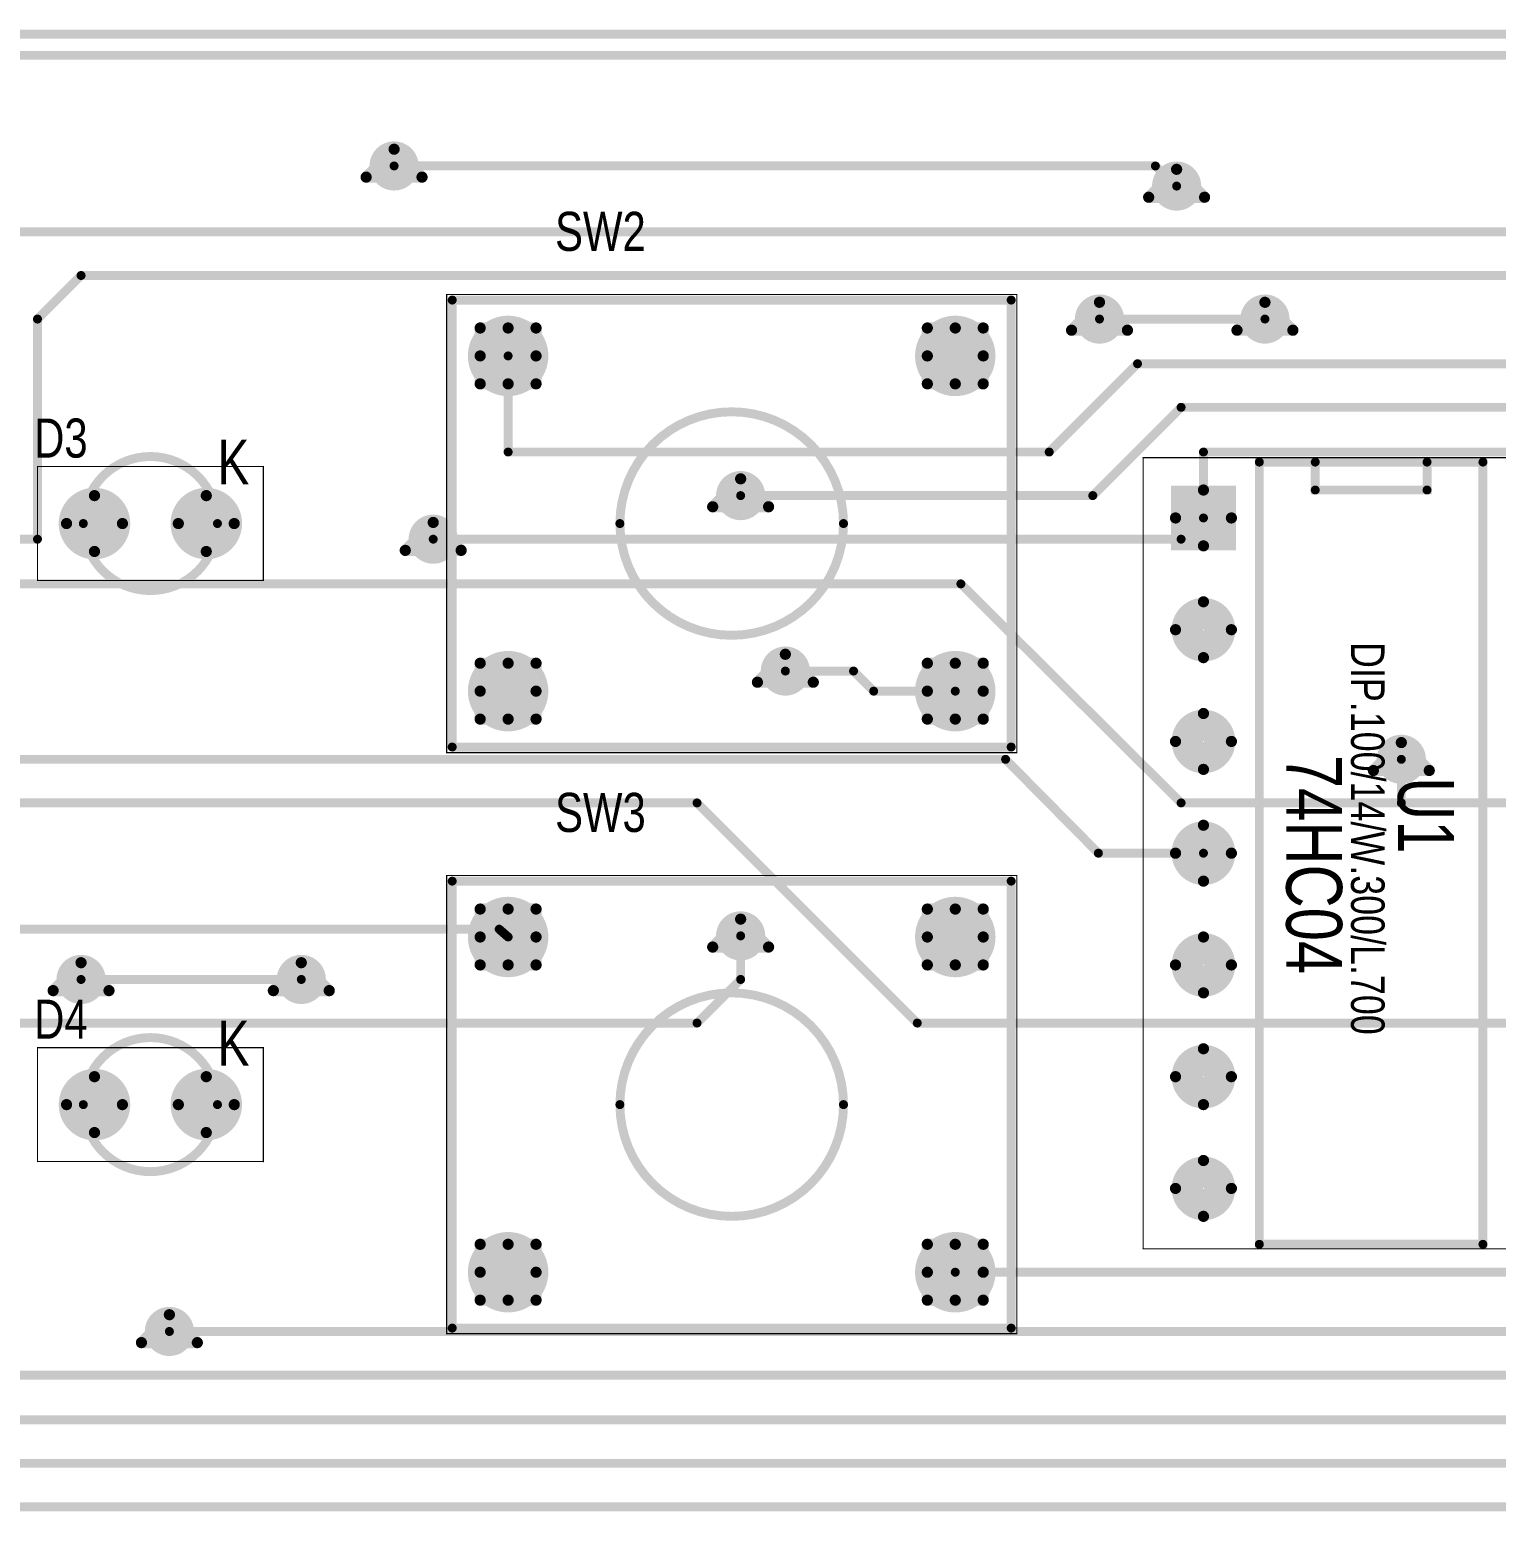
# Model space of a CAD drawing. Extents: x 0 to 12.4, y -1.9 to 1.4.
# Drawn here: x 5.544 to 6.856, y 0.016 to 1.342 of the extents above; entities that cross this region are included whole.
import ezdxf

# ---------------------------------------------------------------- set-up
doc = ezdxf.new("R2010")
doc.units = 0

msp = doc.modelspace()

# ---------------------------------------------------------------- linework, layer by layer
for points, const_width in [([(0, 0.02), (12.361, 0.02), (12.361, 1.338), (0, 1.338), (0, 0.02)], 0.008), ([(5.917, 0.695), (5.917, 1.105), (6.427, 1.105), (6.427, 0.695), (5.917, 0.695)], 0.001), ([(6.54, 0.959), (6.54, 0.251), (6.948, 0.251), (6.948, 0.959), (6.54, 0.959)], 0.001), ([(5.551, 0.849), (5.551, 0.951), (5.753, 0.951), (5.753, 0.849), (5.551, 0.849)], 0.001), ([(5.917, 0.175), (5.917, 0.585), (6.427, 0.585), (6.427, 0.175), (5.917, 0.175)], 0.001), ([(5.551, 0.329), (5.551, 0.431), (5.753, 0.431), (5.753, 0.329), (5.551, 0.329)], 0.001)]:
    msp.add_lwpolyline(points, close=True, dxfattribs=dict(const_width=const_width))
at = {"const_width": 0.0005}
for points in [[(5.9167, 1.105, 1), (5.9173, 1.105, 1)], [(6.4267, 1.105, 1), (6.4272, 1.105, 1)], [(6.5397, 0.959, 1), (6.5403, 0.959, 1)], [(6.5397, 0.959, 1), (6.5403, 0.959, 1)], [(5.5507, 0.951, 1), (5.5513, 0.951, 1)], [(5.7527, 0.951, 1), (5.7533, 0.951, 1)], [(5.5507, 0.849, 1), (5.5513, 0.849, 1)], [(5.5507, 0.849, 1), (5.5513, 0.849, 1)], [(5.7527, 0.849, 1), (5.7533, 0.849, 1)], [(5.9167, 0.695, 1), (5.9173, 0.695, 1)], [(5.9167, 0.695, 1), (5.9173, 0.695, 1)], [(6.4267, 0.695, 1), (6.4272, 0.695, 1)], [(5.9167, 0.585, 1), (5.9173, 0.585, 1)], [(6.4267, 0.585, 1), (6.4272, 0.585, 1)], [(5.5507, 0.431, 1), (5.5513, 0.431, 1)], [(5.7527, 0.431, 1), (5.7533, 0.431, 1)], [(5.5507, 0.329, 1), (5.5513, 0.329, 1)], [(5.5507, 0.329, 1), (5.5513, 0.329, 1)], [(5.7527, 0.329, 1), (5.7533, 0.329, 1)], [(6.5397, 0.251, 1), (6.5403, 0.251, 1)], [(5.9167, 0.175, 1), (5.9173, 0.175, 1)], [(5.9167, 0.175, 1), (5.9173, 0.175, 1)], [(6.4267, 0.175, 1), (6.4272, 0.175, 1)]]:
    msp.add_lwpolyline(points, format="xyb", close=True, dxfattribs=at)
at = {"layer": 'AST', "const_width": 0.008}
msp.add_lwpolyline([(6.694, 0.955), (6.694, 0.93), (6.794, 0.93), (6.794, 0.93), (6.794, 0.955), (6.644, 0.955), (6.644, 0.255), (6.844, 0.255), (6.844, 0.955), (6.794, 0.955)], dxfattribs=at)
at = {"layer": 'AST'}
for points, const_width in [([(6.642, 0.955, 1), (6.646, 0.955, 1)], 0.004), ([(6.692, 0.955, 1), (6.696, 0.955, 1)], 0.004), ([(6.792, 0.955, 1), (6.796, 0.955, 1)], 0.004), ([(6.792, 0.955, 1), (6.796, 0.955, 1)], 0.004), ([(6.842, 0.955, 1), (6.846, 0.955, 1)], 0.004), ([(6.692, 0.93, 1), (6.696, 0.93, 1)], 0.004), ([(6.792, 0.93, 1), (6.796, 0.93, 1)], 0.004), ([(6.792, 0.93, 1), (6.796, 0.93, 1)], 0.004), ([(6.58, 0.805, 1), (6.608, 0.805, 1)], 0.029), ([(6.58, 0.705, 1), (6.608, 0.705, 1)], 0.029), ([(6.58, 0.605, 1), (6.608, 0.605, 1)], 0.029), ([(6.58, 0.505, 1), (6.608, 0.505, 1)], 0.029), ([(6.58, 0.405, 1), (6.608, 0.405, 1)], 0.029), ([(6.58, 0.305, 1), (6.608, 0.305, 1)], 0.029), ([(6.642, 0.255, 1), (6.646, 0.255, 1)], 0.004), ([(6.842, 0.255, 1), (6.846, 0.255, 1)], 0.004)]:
    msp.add_lwpolyline(points, format="xyb", close=True, dxfattribs=dict(at, const_width=const_width))
msp.add_solid([(6.565, 0.876), (6.623, 0.876), (6.565, 0.934), (6.623, 0.934)], dxfattribs=at)
at = {"layer": 'DRD', "const_width": 0.01}
for points in [[(5.845, 1.21), (5.87, 1.235)], [(5.845, 1.21), (5.87, 1.235)], [(5.87, 1.235), (5.895, 1.21)], [(5.87, 1.235), (5.895, 1.21)], [(6.545, 1.192), (6.57, 1.217)], [(6.545, 1.192), (6.57, 1.217)], [(6.57, 1.217), (6.595, 1.192)], [(6.57, 1.217), (6.595, 1.192)], [(5.895, 1.21), (5.845, 1.21)], [(5.895, 1.21), (5.845, 1.21)], [(6.595, 1.192), (6.545, 1.192)], [(6.595, 1.192), (6.545, 1.192)], [(6.476, 1.073), (6.501, 1.098)], [(6.501, 1.098), (6.526, 1.073)], [(6.624, 1.073), (6.649, 1.098)], [(6.649, 1.098), (6.674, 1.073)], [(5.947, 1.075), (5.997, 1.075)], [(5.947, 1.025), (5.947, 1.075)], [(5.972, 1.025), (5.972, 1.075)], [(5.997, 1.075), (5.997, 1.025)], [(6.347, 1.075), (6.397, 1.075)], [(6.347, 1.025), (6.347, 1.075)], [(6.372, 1.025), (6.372, 1.075)], [(6.397, 1.075), (6.397, 1.025)], [(6.526, 1.073), (6.476, 1.073)], [(6.674, 1.073), (6.624, 1.073)], [(5.947, 1.05), (5.997, 1.05)], [(6.347, 1.05), (6.397, 1.05)], [(5.997, 1.025), (5.947, 1.025)], [(6.397, 1.025), (6.347, 1.025)], [(6.155, 0.915), (6.18, 0.94)], [(6.18, 0.94), (6.205, 0.915)], [(5.602, 0.875), (5.602, 0.925)], [(5.702, 0.875), (5.702, 0.925)], [(6.569, 0.905), (6.594, 0.93)], [(6.594, 0.93), (6.619, 0.905)], [(6.205, 0.915), (6.155, 0.915)], [(5.577, 0.9), (5.627, 0.9)], [(5.677, 0.9), (5.727, 0.9)], [(5.88, 0.876), (5.905, 0.901)], [(5.905, 0.901), (5.93, 0.876)], [(6.594, 0.88), (6.569, 0.905)], [(6.619, 0.905), (6.594, 0.88)], [(5.93, 0.876), (5.88, 0.876)], [(6.569, 0.805), (6.594, 0.83)], [(6.594, 0.83), (6.619, 0.805)], [(6.594, 0.78), (6.569, 0.805)], [(6.619, 0.805), (6.594, 0.78)], [(6.195, 0.758), (6.22, 0.783)], [(6.22, 0.783), (6.245, 0.758)], [(5.947, 0.775), (5.997, 0.775)], [(5.947, 0.725), (5.947, 0.775)], [(5.972, 0.725), (5.972, 0.775)], [(5.997, 0.775), (5.997, 0.725)], [(6.347, 0.775), (6.397, 0.775)], [(6.347, 0.725), (6.347, 0.775)], [(6.372, 0.725), (6.372, 0.775)], [(6.397, 0.775), (6.397, 0.725)], [(6.245, 0.758), (6.195, 0.758)], [(5.947, 0.75), (5.997, 0.75)], [(6.347, 0.75), (6.397, 0.75)], [(5.997, 0.725), (5.947, 0.725)], [(6.397, 0.725), (6.347, 0.725)], [(6.569, 0.705), (6.594, 0.73)], [(6.594, 0.73), (6.619, 0.705)], [(6.594, 0.68), (6.569, 0.705)], [(6.619, 0.705), (6.594, 0.68)], [(6.746, 0.679), (6.771, 0.704)], [(6.746, 0.679), (6.771, 0.704)], [(6.771, 0.704), (6.796, 0.679)], [(6.771, 0.704), (6.796, 0.679)], [(6.796, 0.679), (6.746, 0.679)], [(6.796, 0.679), (6.746, 0.679)], [(6.569, 0.605), (6.594, 0.63)], [(6.594, 0.63), (6.619, 0.605)], [(6.594, 0.58), (6.569, 0.605)], [(6.619, 0.605), (6.594, 0.58)], [(5.947, 0.555), (5.997, 0.555)], [(5.947, 0.505), (5.947, 0.555)], [(5.972, 0.505), (5.972, 0.555)], [(5.997, 0.555), (5.997, 0.505)], [(6.347, 0.555), (6.397, 0.555)], [(6.347, 0.505), (6.347, 0.555)], [(6.372, 0.505), (6.372, 0.555)], [(6.397, 0.555), (6.397, 0.505)], [(6.155, 0.521), (6.18, 0.546)], [(6.18, 0.546), (6.205, 0.521)], [(5.947, 0.53), (5.997, 0.53)], [(6.347, 0.53), (6.397, 0.53)], [(6.569, 0.505), (6.594, 0.53)], [(6.594, 0.53), (6.619, 0.505)], [(6.205, 0.521), (6.155, 0.521)], [(5.565, 0.482), (5.59, 0.507)], [(5.59, 0.507), (5.615, 0.482)], [(5.762, 0.482), (5.787, 0.507)], [(5.787, 0.507), (5.812, 0.482)], [(5.997, 0.505), (5.947, 0.505)], [(6.397, 0.505), (6.347, 0.505)], [(6.594, 0.48), (6.569, 0.505)], [(6.619, 0.505), (6.594, 0.48)], [(5.615, 0.482), (5.565, 0.482)], [(5.812, 0.482), (5.762, 0.482)], [(6.569, 0.405), (6.594, 0.43)], [(6.594, 0.43), (6.619, 0.405)], [(5.602, 0.355), (5.602, 0.405)], [(5.702, 0.355), (5.702, 0.405)], [(6.594, 0.38), (6.569, 0.405)], [(6.619, 0.405), (6.594, 0.38)], [(5.577, 0.38), (5.627, 0.38)], [(5.677, 0.38), (5.727, 0.38)], [(6.569, 0.305), (6.594, 0.33)], [(6.594, 0.33), (6.619, 0.305)], [(6.594, 0.28), (6.569, 0.305)], [(6.619, 0.305), (6.594, 0.28)], [(5.947, 0.255), (5.997, 0.255)], [(5.947, 0.205), (5.947, 0.255)], [(5.972, 0.205), (5.972, 0.255)], [(5.997, 0.255), (5.997, 0.205)], [(6.347, 0.255), (6.397, 0.255)], [(6.347, 0.205), (6.347, 0.255)], [(6.372, 0.205), (6.372, 0.255)], [(6.397, 0.255), (6.397, 0.205)], [(5.947, 0.23), (5.997, 0.23)], [(6.347, 0.23), (6.397, 0.23)], [(5.997, 0.205), (5.947, 0.205)], [(6.397, 0.205), (6.347, 0.205)], [(5.644, 0.167), (5.669, 0.192)], [(5.669, 0.192), (5.694, 0.167)], [(5.694, 0.167), (5.644, 0.167)]]:
    msp.add_lwpolyline(points, dxfattribs=at)
at = {"layer": 'DRD', "const_width": 0.005}
for points in [[(5.8675, 1.235, 1), (5.8725, 1.235, 1)], [(5.8675, 1.235, 1), (5.8725, 1.235, 1)], [(5.8675, 1.235, 1), (5.8725, 1.235, 1)], [(5.8675, 1.235, 1), (5.8725, 1.235, 1)], [(6.5675, 1.217, 1), (6.5725, 1.217, 1)], [(6.5675, 1.217, 1), (6.5725, 1.217, 1)], [(6.5675, 1.217, 1), (6.5725, 1.217, 1)], [(6.5675, 1.217, 1), (6.5725, 1.217, 1)], [(5.8425, 1.21, 1), (5.8475, 1.21, 1)], [(5.8425, 1.21, 1), (5.8475, 1.21, 1)], [(5.8425, 1.21, 1), (5.8475, 1.21, 1)], [(5.8425, 1.21, 1), (5.8475, 1.21, 1)], [(5.8925, 1.21, 1), (5.8975, 1.21, 1)], [(5.8925, 1.21, 1), (5.8975, 1.21, 1)], [(5.8925, 1.21, 1), (5.8975, 1.21, 1)], [(5.8925, 1.21, 1), (5.8975, 1.21, 1)], [(6.5425, 1.192, 1), (6.5475, 1.192, 1)], [(6.5425, 1.192, 1), (6.5475, 1.192, 1)], [(6.5425, 1.192, 1), (6.5475, 1.192, 1)], [(6.5425, 1.192, 1), (6.5475, 1.192, 1)], [(6.5925, 1.192, 1), (6.5975, 1.192, 1)], [(6.5925, 1.192, 1), (6.5975, 1.192, 1)], [(6.5925, 1.192, 1), (6.5975, 1.192, 1)], [(6.5925, 1.192, 1), (6.5975, 1.192, 1)], [(6.4985, 1.098, 1), (6.5035, 1.098, 1)], [(6.4985, 1.098, 1), (6.5035, 1.098, 1)], [(6.6465, 1.098, 1), (6.6515, 1.098, 1)], [(6.6465, 1.098, 1), (6.6515, 1.098, 1)], [(5.9445, 1.075, 1), (5.9495, 1.075, 1)], [(5.9445, 1.075, 1), (5.9495, 1.075, 1)], [(5.9695, 1.075, 1), (5.9745, 1.075, 1)], [(5.9945, 1.075, 1), (5.9995, 1.075, 1)], [(5.9945, 1.075, 1), (5.9995, 1.075, 1)], [(6.3445, 1.075, 1), (6.3495, 1.075, 1)], [(6.3445, 1.075, 1), (6.3495, 1.075, 1)], [(6.3695, 1.075, 1), (6.3745, 1.075, 1)], [(6.3945, 1.075, 1), (6.3995, 1.075, 1)], [(6.3945, 1.075, 1), (6.3995, 1.075, 1)], [(6.4735, 1.073, 1), (6.4785, 1.073, 1)], [(6.4735, 1.073, 1), (6.4785, 1.073, 1)], [(6.5235, 1.073, 1), (6.5285, 1.073, 1)], [(6.5235, 1.073, 1), (6.5285, 1.073, 1)], [(6.6215, 1.073, 1), (6.6265, 1.073, 1)], [(6.6215, 1.073, 1), (6.6265, 1.073, 1)], [(6.6715, 1.073, 1), (6.6765, 1.073, 1)], [(6.6715, 1.073, 1), (6.6765, 1.073, 1)], [(5.9445, 1.05, 1), (5.9495, 1.05, 1)], [(5.9945, 1.05, 1), (5.9995, 1.05, 1)], [(6.3445, 1.05, 1), (6.3495, 1.05, 1)], [(6.3945, 1.05, 1), (6.3995, 1.05, 1)], [(5.9445, 1.025, 1), (5.9495, 1.025, 1)], [(5.9445, 1.025, 1), (5.9495, 1.025, 1)], [(5.9695, 1.025, 1), (5.9745, 1.025, 1)], [(5.9945, 1.025, 1), (5.9995, 1.025, 1)], [(5.9945, 1.025, 1), (5.9995, 1.025, 1)], [(6.3445, 1.025, 1), (6.3495, 1.025, 1)], [(6.3445, 1.025, 1), (6.3495, 1.025, 1)], [(6.3695, 1.025, 1), (6.3745, 1.025, 1)], [(6.3945, 1.025, 1), (6.3995, 1.025, 1)], [(6.3945, 1.025, 1), (6.3995, 1.025, 1)], [(6.1775, 0.94, 1), (6.1825, 0.94, 1)], [(6.1775, 0.94, 1), (6.1825, 0.94, 1)], [(5.5995, 0.925, 1), (5.6045, 0.925, 1)], [(5.6995, 0.925, 1), (5.7045, 0.925, 1)], [(6.5915, 0.93, 1), (6.5965, 0.93, 1)], [(6.5915, 0.93, 1), (6.5965, 0.93, 1)], [(6.1525, 0.915, 1), (6.1575, 0.915, 1)], [(6.1525, 0.915, 1), (6.1575, 0.915, 1)], [(6.2025, 0.915, 1), (6.2075, 0.915, 1)], [(6.2025, 0.915, 1), (6.2075, 0.915, 1)], [(5.5745, 0.9, 1), (5.5795, 0.9, 1)], [(5.6245, 0.9, 1), (5.6295, 0.9, 1)], [(5.6745, 0.9, 1), (5.6795, 0.9, 1)], [(5.7245, 0.9, 1), (5.7295, 0.9, 1)], [(5.9025, 0.901, 1), (5.9075, 0.901, 1)], [(5.9025, 0.901, 1), (5.9075, 0.901, 1)], [(6.5665, 0.905, 1), (6.5715, 0.905, 1)], [(6.5665, 0.905, 1), (6.5715, 0.905, 1)], [(6.6165, 0.905, 1), (6.6215, 0.905, 1)], [(6.6165, 0.905, 1), (6.6215, 0.905, 1)], [(5.5995, 0.875, 1), (5.6045, 0.875, 1)], [(5.6995, 0.875, 1), (5.7045, 0.875, 1)], [(5.8775, 0.876, 1), (5.8825, 0.876, 1)], [(5.8775, 0.876, 1), (5.8825, 0.876, 1)], [(5.9275, 0.876, 1), (5.9325, 0.876, 1)], [(5.9275, 0.876, 1), (5.9325, 0.876, 1)], [(6.5915, 0.88, 1), (6.5965, 0.88, 1)], [(6.5915, 0.88, 1), (6.5965, 0.88, 1)], [(6.5915, 0.83, 1), (6.5965, 0.83, 1)], [(6.5915, 0.83, 1), (6.5965, 0.83, 1)], [(6.5665, 0.805, 1), (6.5715, 0.805, 1)], [(6.5665, 0.805, 1), (6.5715, 0.805, 1)], [(6.6165, 0.805, 1), (6.6215, 0.805, 1)], [(6.6165, 0.805, 1), (6.6215, 0.805, 1)], [(6.2175, 0.783, 1), (6.2225, 0.783, 1)], [(6.2175, 0.783, 1), (6.2225, 0.783, 1)], [(6.5915, 0.78, 1), (6.5965, 0.78, 1)], [(6.5915, 0.78, 1), (6.5965, 0.78, 1)], [(5.9445, 0.775, 1), (5.9495, 0.775, 1)], [(5.9445, 0.775, 1), (5.9495, 0.775, 1)], [(5.9695, 0.775, 1), (5.9745, 0.775, 1)], [(5.9945, 0.775, 1), (5.9995, 0.775, 1)], [(5.9945, 0.775, 1), (5.9995, 0.775, 1)], [(6.3445, 0.775, 1), (6.3495, 0.775, 1)], [(6.3445, 0.775, 1), (6.3495, 0.775, 1)], [(6.3695, 0.775, 1), (6.3745, 0.775, 1)], [(6.3945, 0.775, 1), (6.3995, 0.775, 1)], [(6.3945, 0.775, 1), (6.3995, 0.775, 1)], [(6.1925, 0.758, 1), (6.1975, 0.758, 1)], [(6.1925, 0.758, 1), (6.1975, 0.758, 1)], [(6.2425, 0.758, 1), (6.2475, 0.758, 1)], [(6.2425, 0.758, 1), (6.2475, 0.758, 1)], [(5.9445, 0.75, 1), (5.9495, 0.75, 1)], [(5.9945, 0.75, 1), (5.9995, 0.75, 1)], [(6.3445, 0.75, 1), (6.3495, 0.75, 1)], [(6.3945, 0.75, 1), (6.3995, 0.75, 1)], [(5.9445, 0.725, 1), (5.9495, 0.725, 1)], [(5.9445, 0.725, 1), (5.9495, 0.725, 1)], [(5.9695, 0.725, 1), (5.9745, 0.725, 1)], [(5.9945, 0.725, 1), (5.9995, 0.725, 1)], [(5.9945, 0.725, 1), (5.9995, 0.725, 1)], [(6.3445, 0.725, 1), (6.3495, 0.725, 1)], [(6.3445, 0.725, 1), (6.3495, 0.725, 1)], [(6.3695, 0.725, 1), (6.3745, 0.725, 1)], [(6.3945, 0.725, 1), (6.3995, 0.725, 1)], [(6.3945, 0.725, 1), (6.3995, 0.725, 1)], [(6.5915, 0.73, 1), (6.5965, 0.73, 1)], [(6.5915, 0.73, 1), (6.5965, 0.73, 1)], [(6.5665, 0.705, 1), (6.5715, 0.705, 1)], [(6.5665, 0.705, 1), (6.5715, 0.705, 1)], [(6.6165, 0.705, 1), (6.6215, 0.705, 1)], [(6.6165, 0.705, 1), (6.6215, 0.705, 1)], [(6.7685, 0.704, 1), (6.7735, 0.704, 1)], [(6.7685, 0.704, 1), (6.7735, 0.704, 1)], [(6.7685, 0.704, 1), (6.7735, 0.704, 1)], [(6.7685, 0.704, 1), (6.7735, 0.704, 1)], [(6.5915, 0.68, 1), (6.5965, 0.68, 1)], [(6.5915, 0.68, 1), (6.5965, 0.68, 1)], [(6.7435, 0.679, 1), (6.7485, 0.679, 1)], [(6.7435, 0.679, 1), (6.7485, 0.679, 1)], [(6.7435, 0.679, 1), (6.7485, 0.679, 1)], [(6.7435, 0.679, 1), (6.7485, 0.679, 1)], [(6.7935, 0.679, 1), (6.7985, 0.679, 1)], [(6.7935, 0.679, 1), (6.7985, 0.679, 1)], [(6.7935, 0.679, 1), (6.7985, 0.679, 1)], [(6.7935, 0.679, 1), (6.7985, 0.679, 1)], [(6.5915, 0.63, 1), (6.5965, 0.63, 1)], [(6.5915, 0.63, 1), (6.5965, 0.63, 1)], [(6.5665, 0.605, 1), (6.5715, 0.605, 1)], [(6.5665, 0.605, 1), (6.5715, 0.605, 1)], [(6.6165, 0.605, 1), (6.6215, 0.605, 1)], [(6.6165, 0.605, 1), (6.6215, 0.605, 1)], [(6.5915, 0.58, 1), (6.5965, 0.58, 1)], [(6.5915, 0.58, 1), (6.5965, 0.58, 1)], [(5.9445, 0.555, 1), (5.9495, 0.555, 1)], [(5.9445, 0.555, 1), (5.9495, 0.555, 1)], [(5.9695, 0.555, 1), (5.9745, 0.555, 1)], [(5.9945, 0.555, 1), (5.9995, 0.555, 1)], [(5.9945, 0.555, 1), (5.9995, 0.555, 1)], [(6.3445, 0.555, 1), (6.3495, 0.555, 1)], [(6.3445, 0.555, 1), (6.3495, 0.555, 1)], [(6.3695, 0.555, 1), (6.3745, 0.555, 1)], [(6.3945, 0.555, 1), (6.3995, 0.555, 1)], [(6.3945, 0.555, 1), (6.3995, 0.555, 1)], [(6.1775, 0.546, 1), (6.1825, 0.546, 1)], [(6.1775, 0.546, 1), (6.1825, 0.546, 1)], [(5.9445, 0.53, 1), (5.9495, 0.53, 1)], [(5.9945, 0.53, 1), (5.9995, 0.53, 1)], [(6.3445, 0.53, 1), (6.3495, 0.53, 1)], [(6.3945, 0.53, 1), (6.3995, 0.53, 1)], [(6.5915, 0.53, 1), (6.5965, 0.53, 1)], [(6.5915, 0.53, 1), (6.5965, 0.53, 1)], [(6.1525, 0.521, 1), (6.1575, 0.521, 1)], [(6.1525, 0.521, 1), (6.1575, 0.521, 1)], [(6.2025, 0.521, 1), (6.2075, 0.521, 1)], [(6.2025, 0.521, 1), (6.2075, 0.521, 1)], [(5.5875, 0.507, 1), (5.5925, 0.507, 1)], [(5.5875, 0.507, 1), (5.5925, 0.507, 1)], [(5.7845, 0.507, 1), (5.7895, 0.507, 1)], [(5.7845, 0.507, 1), (5.7895, 0.507, 1)], [(5.9445, 0.505, 1), (5.9495, 0.505, 1)], [(5.9445, 0.505, 1), (5.9495, 0.505, 1)], [(5.9695, 0.505, 1), (5.9745, 0.505, 1)], [(5.9945, 0.505, 1), (5.9995, 0.505, 1)], [(5.9945, 0.505, 1), (5.9995, 0.505, 1)], [(6.3445, 0.505, 1), (6.3495, 0.505, 1)], [(6.3445, 0.505, 1), (6.3495, 0.505, 1)], [(6.3695, 0.505, 1), (6.3745, 0.505, 1)], [(6.3945, 0.505, 1), (6.3995, 0.505, 1)], [(6.3945, 0.505, 1), (6.3995, 0.505, 1)], [(6.5665, 0.505, 1), (6.5715, 0.505, 1)], [(6.5665, 0.505, 1), (6.5715, 0.505, 1)], [(6.6165, 0.505, 1), (6.6215, 0.505, 1)], [(6.6165, 0.505, 1), (6.6215, 0.505, 1)], [(5.5625, 0.482, 1), (5.5675, 0.482, 1)], [(5.5625, 0.482, 1), (5.5675, 0.482, 1)], [(5.6125, 0.482, 1), (5.6175, 0.482, 1)], [(5.6125, 0.482, 1), (5.6175, 0.482, 1)], [(5.7595, 0.482, 1), (5.7645, 0.482, 1)], [(5.7595, 0.482, 1), (5.7645, 0.482, 1)], [(5.8095, 0.482, 1), (5.8145, 0.482, 1)], [(5.8095, 0.482, 1), (5.8145, 0.482, 1)], [(6.5915, 0.48, 1), (6.5965, 0.48, 1)], [(6.5915, 0.48, 1), (6.5965, 0.48, 1)], [(6.5915, 0.43, 1), (6.5965, 0.43, 1)], [(6.5915, 0.43, 1), (6.5965, 0.43, 1)], [(5.5995, 0.405, 1), (5.6045, 0.405, 1)], [(5.6995, 0.405, 1), (5.7045, 0.405, 1)], [(6.5665, 0.405, 1), (6.5715, 0.405, 1)], [(6.5665, 0.405, 1), (6.5715, 0.405, 1)], [(6.6165, 0.405, 1), (6.6215, 0.405, 1)], [(6.6165, 0.405, 1), (6.6215, 0.405, 1)], [(5.5745, 0.38, 1), (5.5795, 0.38, 1)], [(5.6245, 0.38, 1), (5.6295, 0.38, 1)], [(5.6745, 0.38, 1), (5.6795, 0.38, 1)], [(5.7245, 0.38, 1), (5.7295, 0.38, 1)], [(6.5915, 0.38, 1), (6.5965, 0.38, 1)], [(6.5915, 0.38, 1), (6.5965, 0.38, 1)], [(5.5995, 0.355, 1), (5.6045, 0.355, 1)], [(5.6995, 0.355, 1), (5.7045, 0.355, 1)], [(6.5915, 0.33, 1), (6.5965, 0.33, 1)], [(6.5915, 0.33, 1), (6.5965, 0.33, 1)], [(6.5665, 0.305, 1), (6.5715, 0.305, 1)], [(6.5665, 0.305, 1), (6.5715, 0.305, 1)], [(6.6165, 0.305, 1), (6.6215, 0.305, 1)], [(6.6165, 0.305, 1), (6.6215, 0.305, 1)], [(6.5915, 0.28, 1), (6.5965, 0.28, 1)], [(6.5915, 0.28, 1), (6.5965, 0.28, 1)], [(5.9445, 0.255, 1), (5.9495, 0.255, 1)], [(5.9445, 0.255, 1), (5.9495, 0.255, 1)], [(5.9695, 0.255, 1), (5.9745, 0.255, 1)], [(5.9945, 0.255, 1), (5.9995, 0.255, 1)], [(5.9945, 0.255, 1), (5.9995, 0.255, 1)], [(6.3445, 0.255, 1), (6.3495, 0.255, 1)], [(6.3445, 0.255, 1), (6.3495, 0.255, 1)], [(6.3695, 0.255, 1), (6.3745, 0.255, 1)], [(6.3945, 0.255, 1), (6.3995, 0.255, 1)], [(6.3945, 0.255, 1), (6.3995, 0.255, 1)], [(5.9445, 0.23, 1), (5.9495, 0.23, 1)], [(5.9945, 0.23, 1), (5.9995, 0.23, 1)], [(6.3445, 0.23, 1), (6.3495, 0.23, 1)], [(6.3945, 0.23, 1), (6.3995, 0.23, 1)], [(5.9445, 0.205, 1), (5.9495, 0.205, 1)], [(5.9445, 0.205, 1), (5.9495, 0.205, 1)], [(5.9695, 0.205, 1), (5.9745, 0.205, 1)], [(5.9945, 0.205, 1), (5.9995, 0.205, 1)], [(5.9945, 0.205, 1), (5.9995, 0.205, 1)], [(6.3445, 0.205, 1), (6.3495, 0.205, 1)], [(6.3445, 0.205, 1), (6.3495, 0.205, 1)], [(6.3695, 0.205, 1), (6.3745, 0.205, 1)], [(6.3945, 0.205, 1), (6.3995, 0.205, 1)], [(6.3945, 0.205, 1), (6.3995, 0.205, 1)], [(5.6665, 0.192, 1), (5.6715, 0.192, 1)], [(5.6665, 0.192, 1), (5.6715, 0.192, 1)], [(5.6415, 0.167, 1), (5.6465, 0.167, 1)], [(5.6415, 0.167, 1), (5.6465, 0.167, 1)], [(5.6915, 0.167, 1), (5.6965, 0.167, 1)], [(5.6915, 0.167, 1), (5.6965, 0.167, 1)]]:
    msp.add_lwpolyline(points, format="xyb", close=True, dxfattribs=at)
at = {"layer": 'DRL'}
for points, const_width in [([(5.865, 1.22, 1), (5.875, 1.22, 1)], 0.01), ([(5.865, 1.22, 1), (5.875, 1.22, 1)], 0.01), ([(6.565, 1.202, 1), (6.575, 1.202, 1)], 0.01), ([(6.565, 1.202, 1), (6.575, 1.202, 1)], 0.01), ([(6.496, 1.083, 1), (6.506, 1.083, 1)], 0.01), ([(6.644, 1.083, 1), (6.654, 1.083, 1)], 0.01), ([(5.963, 1.05, 1), (5.981, 1.05, 1)], 0.019), ([(6.363, 1.05, 1), (6.381, 1.05, 1)], 0.019), ([(6.175, 0.925, 1), (6.185, 0.925, 1)], 0.01), ([(5.594, 0.9, 1), (5.61, 0.9, 1)], 0.016), ([(5.694, 0.9, 1), (5.71, 0.9, 1)], 0.016), ([(6.586, 0.905, 1), (6.602, 0.905, 1)], 0.017), ([(5.9, 0.886, 1), (5.91, 0.886, 1)], 0.01), ([(6.586, 0.805, 1), (6.602, 0.805, 1)], 0.017), ([(6.215, 0.768, 1), (6.225, 0.768, 1)], 0.01), ([(5.963, 0.75, 1), (5.981, 0.75, 1)], 0.019), ([(6.363, 0.75, 1), (6.381, 0.75, 1)], 0.019), ([(6.586, 0.705, 1), (6.602, 0.705, 1)], 0.017), ([(6.766, 0.689, 1), (6.776, 0.689, 1)], 0.01), ([(6.766, 0.689, 1), (6.776, 0.689, 1)], 0.01), ([(6.586, 0.605, 1), (6.602, 0.605, 1)], 0.017), ([(5.963, 0.53, 1), (5.981, 0.53, 1)], 0.019), ([(6.363, 0.53, 1), (6.381, 0.53, 1)], 0.019), ([(6.175, 0.531, 1), (6.185, 0.531, 1)], 0.01), ([(6.586, 0.505, 1), (6.602, 0.505, 1)], 0.017), ([(5.585, 0.492, 1), (5.595, 0.492, 1)], 0.01), ([(5.782, 0.492, 1), (5.792, 0.492, 1)], 0.01), ([(6.586, 0.405, 1), (6.602, 0.405, 1)], 0.017), ([(5.594, 0.38, 1), (5.61, 0.38, 1)], 0.016), ([(5.694, 0.38, 1), (5.71, 0.38, 1)], 0.016), ([(6.586, 0.305, 1), (6.602, 0.305, 1)], 0.017), ([(5.963, 0.23, 1), (5.981, 0.23, 1)], 0.019), ([(6.363, 0.23, 1), (6.381, 0.23, 1)], 0.019), ([(5.664, 0.177, 1), (5.674, 0.177, 1)], 0.01)]:
    msp.add_lwpolyline(points, format="xyb", close=True, dxfattribs=dict(at, const_width=const_width))
at = {"layer": 'SMT'}
for points, const_width in [([(5.859, 1.22, 1), (5.881, 1.22, 1)], 0.022), ([(5.859, 1.22, 1), (5.881, 1.22, 1)], 0.022), ([(6.559, 1.202, 1), (6.581, 1.202, 1)], 0.022), ([(6.559, 1.202, 1), (6.581, 1.202, 1)], 0.022), ([(6.49, 1.083, 1), (6.512, 1.083, 1)], 0.022), ([(6.638, 1.083, 1), (6.66, 1.083, 1)], 0.022), ([(5.954, 1.05, 1), (5.99, 1.05, 1)], 0.036), ([(6.354, 1.05, 1), (6.39, 1.05, 1)], 0.036), ([(6.169, 0.925, 1), (6.191, 0.925, 1)], 0.022), ([(5.586, 0.9, 1), (5.618, 0.9, 1)], 0.032), ([(5.686, 0.9, 1), (5.718, 0.9, 1)], 0.032), ([(5.894, 0.886, 1), (5.916, 0.886, 1)], 0.022), ([(6.58, 0.805, 1), (6.608, 0.805, 1)], 0.029), ([(5.954, 0.75, 1), (5.99, 0.75, 1)], 0.036), ([(6.209, 0.768, 1), (6.231, 0.768, 1)], 0.022), ([(6.354, 0.75, 1), (6.39, 0.75, 1)], 0.036), ([(6.58, 0.705, 1), (6.608, 0.705, 1)], 0.029), ([(6.76, 0.689, 1), (6.782, 0.689, 1)], 0.022), ([(6.76, 0.689, 1), (6.782, 0.689, 1)], 0.022), ([(6.58, 0.605, 1), (6.608, 0.605, 1)], 0.029), ([(5.954, 0.53, 1), (5.99, 0.53, 1)], 0.036), ([(6.354, 0.53, 1), (6.39, 0.53, 1)], 0.036), ([(6.169, 0.531, 1), (6.191, 0.531, 1)], 0.022), ([(6.58, 0.505, 1), (6.608, 0.505, 1)], 0.029), ([(5.579, 0.492, 1), (5.601, 0.492, 1)], 0.022), ([(5.776, 0.492, 1), (5.798, 0.492, 1)], 0.022), ([(6.58, 0.405, 1), (6.608, 0.405, 1)], 0.029), ([(5.586, 0.38, 1), (5.618, 0.38, 1)], 0.032), ([(5.686, 0.38, 1), (5.718, 0.38, 1)], 0.032), ([(6.58, 0.305, 1), (6.608, 0.305, 1)], 0.029), ([(5.954, 0.23, 1), (5.99, 0.23, 1)], 0.036), ([(6.354, 0.23, 1), (6.39, 0.23, 1)], 0.036), ([(5.658, 0.177, 1), (5.68, 0.177, 1)], 0.022)]:
    msp.add_lwpolyline(points, format="xyb", close=True, dxfattribs=dict(at, const_width=const_width))
msp.add_solid([(6.565, 0.876), (6.623, 0.876), (6.565, 0.934), (6.623, 0.934)], dxfattribs=at)
at = {"layer": 'SST', "const_width": 0.008}
for points in [[(5.922, 0.7), (5.922, 1.1)], [(5.922, 1.1), (6.422, 1.1)], [(6.422, 0.7), (6.422, 1.1)], [(6.694, 0.955), (6.694, 0.93), (6.794, 0.93), (6.794, 0.93), (6.794, 0.955), (6.644, 0.955), (6.644, 0.255), (6.844, 0.255), (6.844, 0.955), (6.794, 0.955)], [(5.922, 0.7), (6.422, 0.7)], [(5.922, 0.18), (5.922, 0.58)], [(5.922, 0.58), (6.422, 0.58)], [(6.422, 0.18), (6.422, 0.58)], [(5.922, 0.18), (6.422, 0.18)]]:
    msp.add_lwpolyline(points, dxfattribs=at)
at = {"layer": 'SST', "const_width": 0.004}
for points in [[(5.92, 1.1, 1), (5.924, 1.1, 1)], [(5.92, 1.1, 1), (5.924, 1.1, 1)], [(6.42, 1.1, 1), (6.424, 1.1, 1)], [(6.42, 1.1, 1), (6.424, 1.1, 1)], [(6.642, 0.955, 1), (6.646, 0.955, 1)], [(6.692, 0.955, 1), (6.696, 0.955, 1)], [(6.792, 0.955, 1), (6.796, 0.955, 1)], [(6.792, 0.955, 1), (6.796, 0.955, 1)], [(6.842, 0.955, 1), (6.846, 0.955, 1)], [(6.692, 0.93, 1), (6.696, 0.93, 1)], [(6.792, 0.93, 1), (6.796, 0.93, 1)], [(6.792, 0.93, 1), (6.796, 0.93, 1)], [(5.59, 0.9, 1), (5.594, 0.9, 1)], [(5.59, 0.9, 1), (5.594, 0.9, 1)], [(5.71, 0.9, 1), (5.714, 0.9, 1)], [(5.71, 0.9, 1), (5.714, 0.9, 1)], [(6.07, 0.9, 1), (6.074, 0.9, 1)], [(6.07, 0.9, 1), (6.074, 0.9, 1)], [(6.27, 0.9, 1), (6.274, 0.9, 1)], [(6.27, 0.9, 1), (6.274, 0.9, 1)], [(5.92, 0.7, 1), (5.924, 0.7, 1)], [(5.92, 0.7, 1), (5.924, 0.7, 1)], [(6.42, 0.7, 1), (6.424, 0.7, 1)], [(6.42, 0.7, 1), (6.424, 0.7, 1)], [(5.92, 0.58, 1), (5.924, 0.58, 1)], [(5.92, 0.58, 1), (5.924, 0.58, 1)], [(6.42, 0.58, 1), (6.424, 0.58, 1)], [(6.42, 0.58, 1), (6.424, 0.58, 1)], [(5.59, 0.38, 1), (5.594, 0.38, 1)], [(5.59, 0.38, 1), (5.594, 0.38, 1)], [(5.71, 0.38, 1), (5.714, 0.38, 1)], [(5.71, 0.38, 1), (5.714, 0.38, 1)], [(6.07, 0.38, 1), (6.074, 0.38, 1)], [(6.07, 0.38, 1), (6.074, 0.38, 1)], [(6.27, 0.38, 1), (6.274, 0.38, 1)], [(6.27, 0.38, 1), (6.274, 0.38, 1)], [(6.642, 0.255, 1), (6.646, 0.255, 1)], [(6.842, 0.255, 1), (6.846, 0.255, 1)], [(5.92, 0.18, 1), (5.924, 0.18, 1)], [(5.92, 0.18, 1), (5.924, 0.18, 1)], [(6.42, 0.18, 1), (6.424, 0.18, 1)], [(6.42, 0.18, 1), (6.424, 0.18, 1)]]:
    msp.add_lwpolyline(points, format="xyb", close=True, dxfattribs=at)
at = {"layer": 'SST', "const_width": 0.008}
for points in [[(6.272, 0.9, 1), (6.072, 0.9)], [(5.712, 0.9, 1), (5.592, 0.9)], [(5.592, 0.9, 1), (5.712, 0.9)], [(6.072, 0.9, 1), (6.272, 0.9)], [(6.272, 0.38, 1), (6.072, 0.38)], [(5.712, 0.38, 1), (5.592, 0.38)], [(5.592, 0.38, 1), (5.712, 0.38)], [(6.072, 0.38, 1), (6.272, 0.38)]]:
    msp.add_lwpolyline(points, format="xyb", dxfattribs=at)
at = {"layer": 'TOP', "const_width": 0.008}
for points in [[(4.916, 1.319), (8.267, 1.319)], [(5.87, 1.22), (6.551, 1.22)], [(6.551, 1.22), (6.57, 1.202)], [(6.968, 1.161), (5.511, 1.161)], [(5.59, 1.122), (5.551, 1.083)], [(8.267, 1.122), (5.59, 1.122)], [(5.551, 1.083), (5.551, 0.886)], [(6.649, 1.083), (6.501, 1.083)], [(5.972, 0.964), (5.972, 1.05)], [(6.535, 1.043), (6.456, 0.964)], [(9.054, 1.043), (6.535, 1.043)], [(6.574, 1.004), (6.495, 0.925)], [(7.48, 1.004), (6.574, 1.004)], [(6.456, 0.964), (5.972, 0.964)], [(6.594, 0.905), (6.594, 0.964)], [(6.594, 0.964), (7.388, 0.964)], [(6.495, 0.925), (6.18, 0.925)], [(6.594, 0.905), (6.574, 0.886)], [(5.551, 0.886), (3.799, 0.886)], [(6.574, 0.886), (5.905, 0.886)], [(6.377, 0.846), (3.464, 0.846)], [(6.574, 0.65), (6.377, 0.846)], [(6.22, 0.768), (6.281, 0.768)], [(6.281, 0.768), (6.299, 0.75)], [(6.299, 0.75), (6.372, 0.75)], [(3.071, 0.689), (6.417, 0.689)], [(6.417, 0.689), (6.5, 0.605)], [(6.771, 0.65), (6.771, 0.689)], [(6.771, 0.689), (6.771, 0.65)], [(2.716, 0.65), (6.141, 0.65)], [(6.141, 0.65), (6.338, 0.453)], [(6.771, 0.65), (6.574, 0.65)], [(6.968, 0.65), (6.771, 0.65)], [(6.5, 0.605), (6.594, 0.605)], [(3.858, 0.537), (5.964, 0.537)], [(5.964, 0.537), (5.972, 0.53)], [(6.18, 0.531), (6.18, 0.492)], [(5.787, 0.492), (5.59, 0.492)], [(6.18, 0.492), (6.141, 0.453)], [(6.141, 0.453), (5.511, 0.453)], [(6.338, 0.453), (6.894, 0.453)], [(7.598, 0.23), (6.372, 0.23)], [(7.558, 0.177), (5.669, 0.177)], [(5.039, 0.138), (7.834, 0.138)], [(4.999, 0.098), (8.109, 0.098)], [(7.598, 0.059), (4.96, 0.059)]]:
    msp.add_lwpolyline(points, dxfattribs=at)
at = {"layer": 'TOP'}
for points, const_width in [([(5.86, 1.22, 1), (5.88, 1.22, 1)], 0.02), ([(5.86, 1.22, 1), (5.88, 1.22, 1)], 0.02), ([(5.868, 1.22, 1), (5.872, 1.22, 1)], 0.004), ([(6.549, 1.22, 1), (6.553, 1.22, 1)], 0.004), ([(6.549, 1.22, 1), (6.553, 1.22, 1)], 0.004), ([(6.56, 1.202, 1), (6.58, 1.202, 1)], 0.02), ([(6.56, 1.202, 1), (6.58, 1.202, 1)], 0.02), ([(6.568, 1.202, 1), (6.572, 1.202, 1)], 0.004), ([(5.588, 1.122, 1), (5.592, 1.122, 1)], 0.004), ([(5.588, 1.122, 1), (5.592, 1.122, 1)], 0.004), ([(6.491, 1.083, 1), (6.511, 1.083, 1)], 0.02), ([(6.639, 1.083, 1), (6.659, 1.083, 1)], 0.02), ([(5.549, 1.083, 1), (5.553, 1.083, 1)], 0.004), ([(5.549, 1.083, 1), (5.553, 1.083, 1)], 0.004), ([(5.955, 1.05, 1), (5.989, 1.05, 1)], 0.035), ([(6.355, 1.05, 1), (6.389, 1.05, 1)], 0.035), ([(6.499, 1.083, 1), (6.503, 1.083, 1)], 0.004), ([(6.647, 1.083, 1), (6.651, 1.083, 1)], 0.004), ([(5.97, 1.05, 1), (5.974, 1.05, 1)], 0.004), ([(6.533, 1.043, 1), (6.537, 1.043, 1)], 0.004), ([(6.533, 1.043, 1), (6.537, 1.043, 1)], 0.004), ([(6.572, 1.004, 1), (6.576, 1.004, 1)], 0.004), ([(6.572, 1.004, 1), (6.576, 1.004, 1)], 0.004), ([(5.97, 0.964, 1), (5.974, 0.964, 1)], 0.004), ([(5.97, 0.964, 1), (5.974, 0.964, 1)], 0.004), ([(6.454, 0.964, 1), (6.458, 0.964, 1)], 0.004), ([(6.454, 0.964, 1), (6.458, 0.964, 1)], 0.004), ([(6.592, 0.964, 1), (6.596, 0.964, 1)], 0.004), ([(6.592, 0.964, 1), (6.596, 0.964, 1)], 0.004), ([(6.17, 0.925, 1), (6.19, 0.925, 1)], 0.02), ([(5.587, 0.9, 1), (5.617, 0.9, 1)], 0.031), ([(5.687, 0.9, 1), (5.717, 0.9, 1)], 0.031), ([(6.178, 0.925, 1), (6.182, 0.925, 1)], 0.004), ([(6.493, 0.925, 1), (6.497, 0.925, 1)], 0.004), ([(6.493, 0.925, 1), (6.497, 0.925, 1)], 0.004), ([(5.895, 0.886, 1), (5.915, 0.886, 1)], 0.02), ([(6.592, 0.905, 1), (6.596, 0.905, 1)], 0.004), ([(6.592, 0.905, 1), (6.596, 0.905, 1)], 0.004), ([(5.549, 0.886, 1), (5.553, 0.886, 1)], 0.004), ([(5.549, 0.886, 1), (5.553, 0.886, 1)], 0.004), ([(5.903, 0.886, 1), (5.907, 0.886, 1)], 0.004), ([(6.572, 0.886, 1), (6.576, 0.886, 1)], 0.004), ([(6.572, 0.886, 1), (6.576, 0.886, 1)], 0.004), ([(6.375, 0.846, 1), (6.379, 0.846, 1)], 0.004), ([(6.375, 0.846, 1), (6.379, 0.846, 1)], 0.004), ([(6.58, 0.805, 1), (6.608, 0.805, 1)], 0.029), ([(5.955, 0.75, 1), (5.989, 0.75, 1)], 0.035), ([(6.21, 0.768, 1), (6.23, 0.768, 1)], 0.02), ([(6.355, 0.75, 1), (6.389, 0.75, 1)], 0.035), ([(6.218, 0.768, 1), (6.222, 0.768, 1)], 0.004), ([(6.279, 0.768, 1), (6.283, 0.768, 1)], 0.004), ([(6.279, 0.768, 1), (6.283, 0.768, 1)], 0.004), ([(6.297, 0.75, 1), (6.301, 0.75, 1)], 0.004), ([(6.297, 0.75, 1), (6.301, 0.75, 1)], 0.004), ([(6.37, 0.75, 1), (6.374, 0.75, 1)], 0.004), ([(6.58, 0.705, 1), (6.608, 0.705, 1)], 0.029), ([(6.761, 0.689, 1), (6.781, 0.689, 1)], 0.02), ([(6.761, 0.689, 1), (6.781, 0.689, 1)], 0.02), ([(6.415, 0.689, 1), (6.419, 0.689, 1)], 0.004), ([(6.415, 0.689, 1), (6.419, 0.689, 1)], 0.004), ([(6.769, 0.689, 1), (6.773, 0.689, 1)], 0.004), ([(6.769, 0.689, 1), (6.773, 0.689, 1)], 0.004), ([(6.139, 0.65, 1), (6.143, 0.65, 1)], 0.004), ([(6.139, 0.65, 1), (6.143, 0.65, 1)], 0.004), ([(6.572, 0.65, 1), (6.576, 0.65, 1)], 0.004), ([(6.572, 0.65, 1), (6.576, 0.65, 1)], 0.004), ([(6.769, 0.65, 1), (6.773, 0.65, 1)], 0.004), ([(6.769, 0.65, 1), (6.773, 0.65, 1)], 0.004), ([(6.769, 0.65, 1), (6.773, 0.65, 1)], 0.004), ([(6.769, 0.65, 1), (6.773, 0.65, 1)], 0.004), ([(6.58, 0.605, 1), (6.608, 0.605, 1)], 0.029), ([(6.498, 0.605, 1), (6.502, 0.605, 1)], 0.004), ([(6.498, 0.605, 1), (6.502, 0.605, 1)], 0.004), ([(6.592, 0.605, 1), (6.596, 0.605, 1)], 0.004), ([(5.955, 0.53, 1), (5.989, 0.53, 1)], 0.035), ([(6.355, 0.53, 1), (6.389, 0.53, 1)], 0.035), ([(6.17, 0.531, 1), (6.19, 0.531, 1)], 0.02), ([(5.962, 0.537, 1), (5.966, 0.537, 1)], 0.004), ([(5.962, 0.537, 1), (5.966, 0.537, 1)], 0.004), ([(5.97, 0.53, 1), (5.974, 0.53, 1)], 0.004), ([(6.178, 0.531, 1), (6.182, 0.531, 1)], 0.004), ([(6.58, 0.505, 1), (6.608, 0.505, 1)], 0.029), ([(5.58, 0.492, 1), (5.6, 0.492, 1)], 0.02), ([(5.777, 0.492, 1), (5.797, 0.492, 1)], 0.02), ([(5.588, 0.492, 1), (5.592, 0.492, 1)], 0.004), ([(5.785, 0.492, 1), (5.789, 0.492, 1)], 0.004), ([(6.178, 0.492, 1), (6.182, 0.492, 1)], 0.004), ([(6.178, 0.492, 1), (6.182, 0.492, 1)], 0.004), ([(6.139, 0.453, 1), (6.143, 0.453, 1)], 0.004), ([(6.139, 0.453, 1), (6.143, 0.453, 1)], 0.004), ([(6.336, 0.453, 1), (6.34, 0.453, 1)], 0.004), ([(6.336, 0.453, 1), (6.34, 0.453, 1)], 0.004), ([(6.58, 0.405, 1), (6.608, 0.405, 1)], 0.029), ([(5.587, 0.38, 1), (5.617, 0.38, 1)], 0.031), ([(5.687, 0.38, 1), (5.717, 0.38, 1)], 0.031), ([(6.58, 0.305, 1), (6.608, 0.305, 1)], 0.029), ([(5.955, 0.23, 1), (5.989, 0.23, 1)], 0.035), ([(6.355, 0.23, 1), (6.389, 0.23, 1)], 0.035), ([(6.37, 0.23, 1), (6.374, 0.23, 1)], 0.004), ([(5.659, 0.177, 1), (5.679, 0.177, 1)], 0.02), ([(5.667, 0.177, 1), (5.671, 0.177, 1)], 0.004)]:
    msp.add_lwpolyline(points, format="xyb", close=True, dxfattribs=dict(at, const_width=const_width))
msp.add_solid([(6.565, 0.876), (6.623, 0.876), (6.565, 0.934), (6.623, 0.934)], dxfattribs=at)

# ---------------------------------------------------------------- texts
at = {"layer": 'AST', "width": 0.8}
for s, height, p in [('DIP.100/14/W.300/L.700', 0.03, (6.726, 0.794)), ('74HC04', 0.05, (6.668, 0.693)), ('U1', 0.05, (6.768, 0.673))]:
    msp.add_text(s, height=height, rotation=270, dxfattribs=at).set_placement(p)
at = {"layer": 'SST', "width": 0.8}
for s, height, p in [('SW2', 0.035, (6.014, 1.144)), ('D3', 0.035, (5.548, 0.959)), ('K', 0.04, (5.712, 0.935)), ('SW3', 0.035, (6.014, 0.624)), ('D4', 0.035, (5.548, 0.439)), ('K', 0.04, (5.712, 0.415))]:
    msp.add_text(s, height=height, dxfattribs=at).set_placement(p)

doc.saveas('drawing.dxf')
